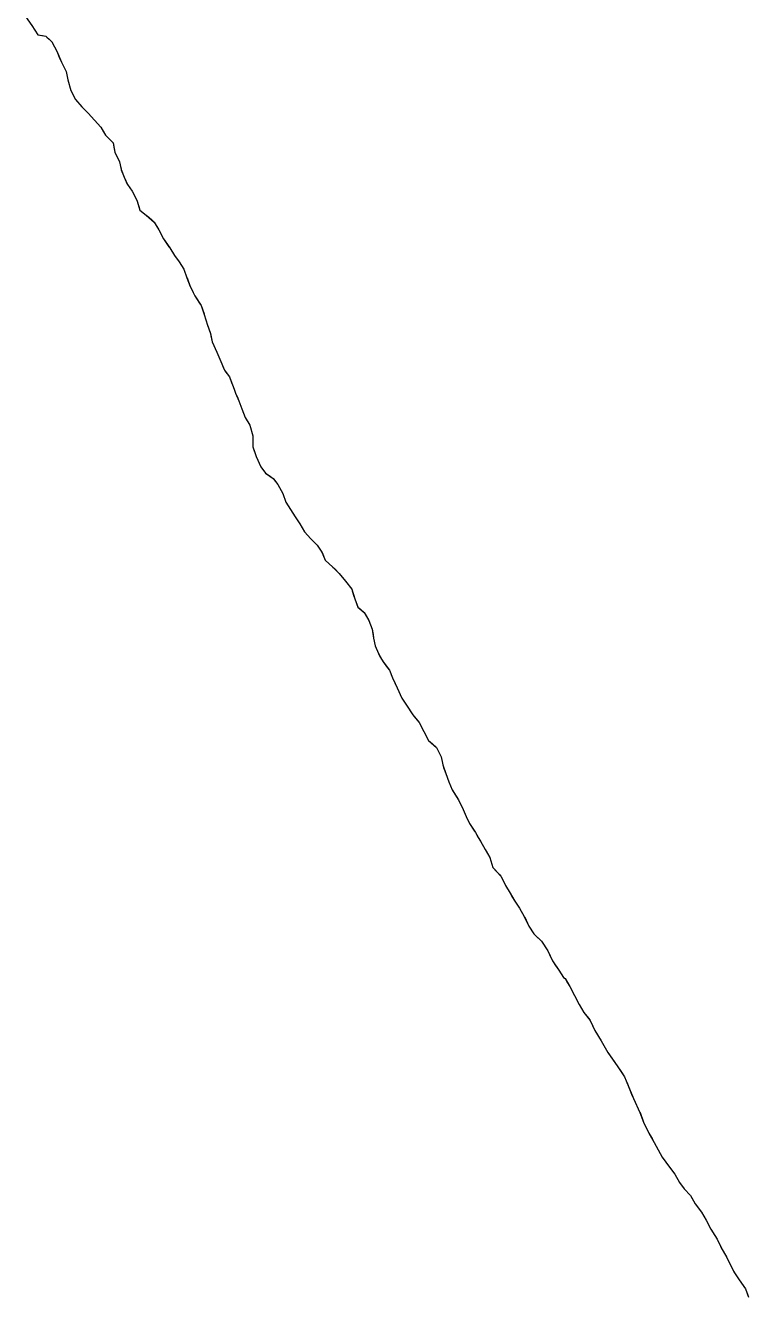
# Model space of a CAD drawing. Header units: inches. Extents: x 11258954 to 11313122, y 3645444 to 3695200.
# Drawn here: x 11297458 to 11297919, y 3674769 to 3675578 of the extents above; entities that cross this region are included whole.
import ezdxf

# ---------------------------------------------------------------- set-up
doc = ezdxf.new("R2010")
doc.units = ezdxf.units.IN
doc.header["$MEASUREMENT"] = 0
for name, color, linetype in [('SchoolBoardDistrict', 253, 'Continuous'), ('SchoolZone_Elementary', 251, 'Continuous'), ('SchoolZone_High', 63, 'Continuous'), ('SchoolZone_Middle', 154, 'Continuous')]:
    doc.layers.add(name, color=color, linetype=linetype)

msp = doc.modelspace()

# ---------------------------------------------------------------- linework, layer by layer
at = {"layer": 'SchoolBoardDistrict'}
msp.add_lwpolyline([(11297458, 3675584), (11297462, 3675578.25), (11297466, 3675572.5), (11297469.0095, 3675571.898), (11297471, 3675571.5), (11297471.669, 3675570.873), (11297473.053, 3675569.5755), (11297475, 3675567.75), (11297475, 3675567.5945), (11297475, 3675567.5), (11297478, 3675562), (11297479.6025, 3675558.2615), (11297481, 3675555), (11297484, 3675549), (11297484.6225, 3675545.7305), (11297485, 3675543.75), (11297487, 3675537), (11297490, 3675531.25), (11297494, 3675526.5), (11297496.3715, 3675524.1285), (11297498, 3675522.5), (11297502, 3675518), (11297506, 3675513.5), (11297507.819, 3675510.469), (11297509, 3675508.5), (11297510.939, 3675506.561), (11297514, 3675503.5), (11297514.444, 3675500.835), (11297515, 3675497.5), (11297516.383, 3675494.7335), (11297518, 3675491.5), (11297518.962, 3675486.688), (11297519, 3675486.5), (11297519.081, 3675486.308), (11297521, 3675481.75), (11297522.9655, 3675477.082), (11297523, 3675477), (11297523.0685, 3675476.903), (11297526, 3675472.75), (11297529, 3675467), (11297530.4725, 3675462.2145), (11297531, 3675460.5), (11297532.772, 3675459.1705), (11297535, 3675457.5), (11297536.6145, 3675456.047), (11297538.707, 3675454.1635), (11297540, 3675453), (11297541.364, 3675450.726), (11297543, 3675448), (11297546, 3675442.25), (11297549.5225, 3675437.186), (11297550, 3675436.5), (11297553, 3675431.75), (11297556, 3675427.75), (11297559, 3675423), (11297561, 3675417.5), (11297561.281, 3675416.728), (11297563, 3675412), (11297564.003, 3675409.9945), (11297564.9065, 3675408.1875), (11297566, 3675406), (11297568.9515, 3675401.389), (11297570, 3675399.75), (11297571.8505, 3675394.43), (11297572, 3675394), (11297574, 3675387.25), (11297574.43, 3675386.1205), (11297576, 3675382), (11297576.283, 3675380.516), (11297577, 3675376.75), (11297580, 3675370), (11297582, 3675365.5), (11297582.1785, 3675365.0845), (11297584.1685, 3675360.44), (11297585, 3675358.5), (11297585.79, 3675357.3805), (11297588, 3675354.25), (11297589.6935, 3675350.017), (11297590, 3675349.25), (11297591, 3675346.5), (11297592, 3675344), (11297593.3175, 3675340.706), (11297594, 3675339), (11297596, 3675334), (11297598, 3675328.5), (11297601, 3675323.5), (11297603, 3675316.75), (11297603, 3675312.334), (11297603, 3675309.75), (11297605, 3675303.5), (11297608, 3675297), (11297611, 3675293), (11297613.329, 3675291.3695), (11297616, 3675289.5), (11297616.295, 3675289.1315), (11297619, 3675285.75), (11297622, 3675280), (11297624, 3675274.5), (11297627, 3675269.75), (11297630, 3675265), (11297633, 3675260.5), (11297636, 3675255.5), (11297640, 3675251), (11297641.439, 3675249.561), (11297644, 3675247), (11297647, 3675242.5), (11297647.0855, 3675242.286), (11297649, 3675237.5), (11297654, 3675233), (11297654.9545, 3675232.0455), (11297658, 3675229), (11297662, 3675224), (11297666, 3675219), (11297666.3285, 3675217.973), (11297667.4165, 3675214.573), (11297668, 3675212.75), (11297669.8955, 3675207.774), (11297670, 3675207.5), (11297671.522, 3675206.1685), (11297674, 3675204), (11297675.294, 3675201.843), (11297676.712, 3675199.48), (11297677, 3675199), (11297679, 3675193.5), (11297679.609, 3675189.997), (11297679.612, 3675189.9825), (11297680, 3675187.75), (11297681, 3675182.75), (11297683, 3675178), (11297683.578, 3675176.94), (11297684.4085, 3675175.417), (11297686, 3675172.5), (11297688.862, 3675168.744), (11297690, 3675167.25), (11297692, 3675162.5), (11297692.4265, 3675161.576), (11297695, 3675156), (11297698, 3675149.5), (11297701, 3675145), (11297705, 3675138.75), (11297705.0915, 3675138.641), (11297705.6775, 3675137.945), (11297709, 3675134), (11297712, 3675128.25), (11297715, 3675122.5), (11297717.4495, 3675120.295), (11297720, 3675118), (11297723, 3675112), (11297723.7835, 3675108.083), (11297724, 3675107), (11297724.6195, 3675105.297), (11297726, 3675101.5), (11297727.149, 3675098.341), (11297728, 3675096), (11297730, 3675091), (11297733.8345, 3675084.7695), (11297734, 3675084.5), (11297736.384, 3675079.732), (11297737, 3675078.5), (11297739, 3675074), (11297741, 3675069.5), (11297744.3325, 3675064.7095), (11297745, 3675063.75), (11297746.6715, 3675060.6855), (11297748, 3675058.25), (11297751, 3675053), (11297753.132, 3675049.2695), (11297754, 3675047.75), (11297754.6365, 3675045.762), (11297756, 3675041.5), (11297760.327, 3675036.7405), (11297761, 3675036), (11297763.954, 3675030.092), (11297764, 3675030), (11297767, 3675025), (11297768.167, 3675023.055), (11297770, 3675020), (11297773, 3675015.5), (11297776, 3675010.25), (11297776.258, 3675009.713), (11297779, 3675004), (11297782, 3674999.25), (11297783.3585, 3674997.96), (11297787, 3674994.5), (11297791, 3674988.25), (11297792.069, 3674986.023), (11297794, 3674982), (11297795.996, 3674979.006), (11297798, 3674976), (11297799.0685, 3674974.3085), (11297801, 3674971.25), (11297801.4695, 3674971.015), (11297802, 3674970.75), (11297803.228, 3674968.601), (11297805, 3674965.5), (11297808, 3674959.75), (11297811, 3674954), (11297814, 3674949), (11297817.065, 3674945.1685), (11297818, 3674944), (11297818.4245, 3674943.0805), (11297821, 3674937.5), (11297825, 3674931), (11297829.1635, 3674923.583), (11297833.3745, 3674917.6635), (11297835.738, 3674914.34), (11297837.4895, 3674911.673), (11297839.9695, 3674907.8955), (11297841.0285, 3674905.3295), (11297841.3105, 3674904.638), (11297844.8645, 3674895.9375), (11297845.593, 3674894.1535), (11297849.765, 3674885.2305), (11297849.7785, 3674885.1925), (11297851.9465, 3674878.9935), (11297855.3285, 3674872.128), (11297857.4235, 3674868.58), (11297858.8465, 3674866.17), (11297862.7315, 3674859.0685), (11297864, 3674856.75), (11297866.313, 3674853.5695), (11297868, 3674851.25), (11297872, 3674846), (11297875, 3674840.5), (11297878, 3674836.5), (11297882, 3674832.25), (11297884.7235, 3674827.4835), (11297885, 3674827), (11297889, 3674821.75), (11297892, 3674816.5), (11297895, 3674810.75), (11297897.4885, 3674806.8615), (11297899, 3674804.5), (11297900.606, 3674800.8865), (11297901, 3674800), (11297901.5735, 3674799.032), (11297905, 3674793.25), (11297907, 3674788.75), (11297909.4465, 3674784.061), (11297910, 3674783), (11297912.1915, 3674779.713), (11297913, 3674778.5), (11297917, 3674772.75), (11297918.283, 3674769.382), (11297919, 3674767.5)], dxfattribs=at)
at = {"layer": 'SchoolZone_Elementary'}
msp.add_polyline3d([(11297458, 3675584, 0), (11297462, 3675578.25, 0), (11297466, 3675572.5, 0), (11297471, 3675571.5, 0), (11297475, 3675567.75, 0), (11297475, 3675567.5, 0), (11297478, 3675562, 0), (11297481, 3675555, 0), (11297484, 3675549, 0), (11297485, 3675543.75, 0), (11297487, 3675537, 0), (11297490, 3675531.25, 0), (11297494, 3675526.5, 0), (11297498, 3675522.5, 0), (11297502, 3675518, 0), (11297506, 3675513.5, 0), (11297509, 3675508.5, 0), (11297514, 3675503.5, 0), (11297515, 3675497.5, 0), (11297518, 3675491.5, 0), (11297519, 3675486.5, 0), (11297521, 3675481.75, 0), (11297523, 3675477, 0), (11297526, 3675472.75, 0), (11297529, 3675467, 0), (11297531, 3675460.5, 0), (11297535, 3675457.5, 0), (11297540, 3675453, 0), (11297543, 3675448, 0), (11297546, 3675442.25, 0), (11297550, 3675436.5, 0), (11297553, 3675431.75, 0), (11297556, 3675427.75, 0), (11297559, 3675423, 0), (11297561, 3675417.5, 0), (11297563, 3675412, 0), (11297566, 3675406, 0), (11297570, 3675399.75, 0), (11297572, 3675394, 0), (11297574, 3675387.25, 0), (11297576, 3675382, 0), (11297577, 3675376.75, 0), (11297580, 3675370, 0), (11297582, 3675365.5, 0), (11297585, 3675358.5, 0), (11297588, 3675354.25, 0), (11297590, 3675349.25, 0), (11297591, 3675346.5, 0), (11297592, 3675344, 0), (11297594, 3675339, 0), (11297596, 3675334, 0), (11297598, 3675328.5, 0), (11297601, 3675323.5, 0), (11297603, 3675316.75, 0), (11297603, 3675309.75, 0), (11297604, 3675306.625, 0), (11297605, 3675303.5, 0), (11297608, 3675297, 0), (11297611, 3675293, 0), (11297616, 3675289.5, 0), (11297619, 3675285.75, 0), (11297622, 3675280, 0), (11297624, 3675274.5, 0), (11297627, 3675269.75, 0), (11297630, 3675265, 0), (11297633, 3675260.5, 0), (11297636, 3675255.5, 0), (11297640, 3675251, 0), (11297644, 3675247, 0), (11297647, 3675242.5, 0), (11297649, 3675237.5, 0), (11297654, 3675233, 0), (11297658, 3675229, 0), (11297662, 3675224, 0), (11297666, 3675219, 0), (11297668, 3675212.75, 0), (11297670, 3675207.5, 0), (11297674, 3675204, 0), (11297677, 3675199, 0), (11297679, 3675193.5, 0), (11297680, 3675187.75, 0), (11297681, 3675182.75, 0), (11297683, 3675178, 0), (11297686, 3675172.5, 0), (11297690, 3675167.25, 0), (11297692, 3675162.5, 0), (11297695, 3675156, 0), (11297698, 3675149.5, 0), (11297701, 3675145, 0), (11297705, 3675138.75, 0), (11297709, 3675134, 0), (11297712, 3675128.25, 0), (11297715, 3675122.5, 0), (11297720, 3675118, 0), (11297723, 3675112, 0), (11297724, 3675107, 0), (11297726, 3675101.5, 0), (11297728, 3675096, 0), (11297730, 3675091, 0), (11297734, 3675084.5, 0), (11297737, 3675078.5, 0), (11297739, 3675074, 0), (11297741, 3675069.5, 0), (11297745, 3675063.75, 0), (11297748, 3675058.25, 0), (11297751, 3675053, 0), (11297754, 3675047.75, 0), (11297756, 3675041.5, 0), (11297761, 3675036, 0), (11297764, 3675030, 0), (11297767, 3675025, 0), (11297770, 3675020, 0), (11297773, 3675015.5, 0), (11297776, 3675010.25, 0), (11297779, 3675004, 0), (11297782, 3674999.25, 0), (11297787, 3674994.5, 0), (11297791, 3674988.25, 0), (11297794, 3674982, 0), (11297798, 3674976, 0), (11297801, 3674971.25, 0), (11297802, 3674970.75, 0), (11297805, 3674965.5, 0), (11297808, 3674959.75, 0), (11297811, 3674954, 0), (11297814, 3674949, 0), (11297818, 3674944, 0), (11297821, 3674937.5, 0), (11297825, 3674931, 0), (11297829.1635, 3674923.583, 0), (11297835.738, 3674914.34, 0), (11297839.9695, 3674907.8955, 0), (11297841.0285, 3674905.3295, 0), (11297845.593, 3674894.1535, 0), (11297849.765, 3674885.2305, 0), (11297851.9465, 3674878.9935, 0), (11297855.3285, 3674872.128, 0), (11297858.8465, 3674866.17, 0), (11297864, 3674856.75, 0), (11297868, 3674851.25, 0), (11297872, 3674846, 0), (11297875, 3674840.5, 0), (11297878, 3674836.5, 0), (11297882, 3674832.25, 0), (11297885, 3674827, 0), (11297889, 3674821.75, 0), (11297892, 3674816.5, 0), (11297895, 3674810.75, 0), (11297899, 3674804.5, 0), (11297901, 3674800, 0), (11297905, 3674793.25, 0), (11297907, 3674788.75, 0), (11297910, 3674783, 0), (11297913, 3674778.5, 0), (11297917, 3674772.75, 0), (11297919, 3674767.5, 0)], dxfattribs=at)
at = {"layer": 'SchoolZone_High'}
msp.add_polyline3d([(11297458, 3675584, 0), (11297462, 3675578.25, 0), (11297466, 3675572.5, 0), (11297471, 3675571.5, 0), (11297475, 3675567.75, 0), (11297475, 3675567.5, 0), (11297478, 3675562, 0), (11297481, 3675555, 0), (11297484, 3675549, 0), (11297485, 3675543.75, 0), (11297487, 3675537, 0), (11297490, 3675531.25, 0), (11297494, 3675526.5, 0), (11297498, 3675522.5, 0), (11297502, 3675518, 0), (11297506, 3675513.5, 0), (11297509, 3675508.5, 0), (11297514, 3675503.5, 0), (11297515, 3675497.5, 0), (11297518, 3675491.5, 0), (11297519, 3675486.5, 0), (11297521, 3675481.75, 0), (11297523, 3675477, 0), (11297526, 3675472.75, 0), (11297529, 3675467, 0), (11297531, 3675460.5, 0), (11297535, 3675457.5, 0), (11297540, 3675453, 0), (11297543, 3675448, 0), (11297546, 3675442.25, 0), (11297550, 3675436.5, 0), (11297553, 3675431.75, 0), (11297556, 3675427.75, 0), (11297559, 3675423, 0), (11297561, 3675417.5, 0), (11297563, 3675412, 0), (11297566, 3675406, 0), (11297570, 3675399.75, 0), (11297572, 3675394, 0), (11297574, 3675387.25, 0), (11297576, 3675382, 0), (11297577, 3675376.75, 0), (11297580, 3675370, 0), (11297582, 3675365.5, 0), (11297585, 3675358.5, 0), (11297588, 3675354.25, 0), (11297590, 3675349.25, 0), (11297591, 3675346.5, 0), (11297592, 3675344, 0), (11297594, 3675339, 0), (11297596, 3675334, 0), (11297598, 3675328.5, 0), (11297601, 3675323.5, 0), (11297603, 3675316.75, 0), (11297603, 3675309.75, 0), (11297604, 3675306.625, 0), (11297605, 3675303.5, 0), (11297608, 3675297, 0), (11297611, 3675293, 0), (11297616, 3675289.5, 0), (11297619, 3675285.75, 0), (11297622, 3675280, 0), (11297624, 3675274.5, 0), (11297627, 3675269.75, 0), (11297630, 3675265, 0), (11297633, 3675260.5, 0), (11297636, 3675255.5, 0), (11297640, 3675251, 0), (11297644, 3675247, 0), (11297647, 3675242.5, 0), (11297649, 3675237.5, 0), (11297654, 3675233, 0), (11297658, 3675229, 0), (11297662, 3675224, 0), (11297666, 3675219, 0), (11297668, 3675212.75, 0), (11297670, 3675207.5, 0), (11297674, 3675204, 0), (11297677, 3675199, 0), (11297679, 3675193.5, 0), (11297680, 3675187.75, 0), (11297681, 3675182.75, 0), (11297683, 3675178, 0), (11297686, 3675172.5, 0), (11297690, 3675167.25, 0), (11297692, 3675162.5, 0), (11297695, 3675156, 0), (11297698, 3675149.5, 0), (11297701, 3675145, 0), (11297705, 3675138.75, 0), (11297709, 3675134, 0), (11297712, 3675128.25, 0), (11297715, 3675122.5, 0), (11297720, 3675118, 0), (11297723, 3675112, 0), (11297724, 3675107, 0), (11297726, 3675101.5, 0), (11297728, 3675096, 0), (11297730, 3675091, 0), (11297734, 3675084.5, 0), (11297737, 3675078.5, 0), (11297739, 3675074, 0), (11297741, 3675069.5, 0), (11297745, 3675063.75, 0), (11297748, 3675058.25, 0), (11297751, 3675053, 0), (11297754, 3675047.75, 0), (11297756, 3675041.5, 0), (11297761, 3675036, 0), (11297764, 3675030, 0), (11297767, 3675025, 0), (11297770, 3675020, 0), (11297773, 3675015.5, 0), (11297776, 3675010.25, 0), (11297779, 3675004, 0), (11297782, 3674999.25, 0), (11297787, 3674994.5, 0), (11297791, 3674988.25, 0), (11297794, 3674982, 0), (11297798, 3674976, 0), (11297801, 3674971.25, 0), (11297802, 3674970.75, 0), (11297805, 3674965.5, 0), (11297808, 3674959.75, 0), (11297811, 3674954, 0), (11297814, 3674949, 0), (11297818, 3674944, 0), (11297821, 3674937.5, 0), (11297825, 3674931, 0), (11297829.1635, 3674923.583, 0), (11297835.738, 3674914.34, 0), (11297839.9695, 3674907.8955, 0), (11297841.0285, 3674905.3295, 0), (11297845.593, 3674894.1535, 0), (11297849.765, 3674885.2305, 0), (11297851.9465, 3674878.9935, 0), (11297855.3285, 3674872.128, 0), (11297858.8465, 3674866.17, 0), (11297864, 3674856.75, 0), (11297868, 3674851.25, 0), (11297872, 3674846, 0), (11297875, 3674840.5, 0), (11297878, 3674836.5, 0), (11297882, 3674832.25, 0), (11297885, 3674827, 0), (11297889, 3674821.75, 0), (11297892, 3674816.5, 0), (11297895, 3674810.75, 0), (11297899, 3674804.5, 0), (11297901, 3674800, 0), (11297905, 3674793.25, 0), (11297907, 3674788.75, 0), (11297910, 3674783, 0), (11297913, 3674778.5, 0), (11297917, 3674772.75, 0), (11297919, 3674767.5, 0)], dxfattribs=at)
at = {"layer": 'SchoolZone_Middle'}
msp.add_polyline3d([(11297458, 3675584, 0), (11297462, 3675578.25, 0), (11297466, 3675572.5, 0), (11297471, 3675571.5, 0), (11297475, 3675567.75, 0), (11297475, 3675567.5, 0), (11297478, 3675562, 0), (11297481, 3675555, 0), (11297484, 3675549, 0), (11297485, 3675543.75, 0), (11297487, 3675537, 0), (11297490, 3675531.25, 0), (11297494, 3675526.5, 0), (11297498, 3675522.5, 0), (11297502, 3675518, 0), (11297506, 3675513.5, 0), (11297509, 3675508.5, 0), (11297514, 3675503.5, 0), (11297515, 3675497.5, 0), (11297518, 3675491.5, 0), (11297519, 3675486.5, 0), (11297521, 3675481.75, 0), (11297523, 3675477, 0), (11297526, 3675472.75, 0), (11297529, 3675467, 0), (11297531, 3675460.5, 0), (11297535, 3675457.5, 0), (11297540, 3675453, 0), (11297543, 3675448, 0), (11297546, 3675442.25, 0), (11297550, 3675436.5, 0), (11297553, 3675431.75, 0), (11297556, 3675427.75, 0), (11297559, 3675423, 0), (11297561, 3675417.5, 0), (11297563, 3675412, 0), (11297566, 3675406, 0), (11297570, 3675399.75, 0), (11297572, 3675394, 0), (11297574, 3675387.25, 0), (11297576, 3675382, 0), (11297577, 3675376.75, 0), (11297580, 3675370, 0), (11297582, 3675365.5, 0), (11297585, 3675358.5, 0), (11297588, 3675354.25, 0), (11297590, 3675349.25, 0), (11297591, 3675346.5, 0), (11297592, 3675344, 0), (11297594, 3675339, 0), (11297596, 3675334, 0), (11297598, 3675328.5, 0), (11297601, 3675323.5, 0), (11297603, 3675316.75, 0), (11297603, 3675309.75, 0), (11297604, 3675306.625, 0), (11297605, 3675303.5, 0), (11297608, 3675297, 0), (11297611, 3675293, 0), (11297616, 3675289.5, 0), (11297619, 3675285.75, 0), (11297622, 3675280, 0), (11297624, 3675274.5, 0), (11297627, 3675269.75, 0), (11297630, 3675265, 0), (11297633, 3675260.5, 0), (11297636, 3675255.5, 0), (11297640, 3675251, 0), (11297644, 3675247, 0), (11297647, 3675242.5, 0), (11297649, 3675237.5, 0), (11297654, 3675233, 0), (11297658, 3675229, 0), (11297662, 3675224, 0), (11297666, 3675219, 0), (11297668, 3675212.75, 0), (11297670, 3675207.5, 0), (11297674, 3675204, 0), (11297677, 3675199, 0), (11297679, 3675193.5, 0), (11297680, 3675187.75, 0), (11297681, 3675182.75, 0), (11297683, 3675178, 0), (11297686, 3675172.5, 0), (11297690, 3675167.25, 0), (11297692, 3675162.5, 0), (11297695, 3675156, 0), (11297698, 3675149.5, 0), (11297701, 3675145, 0), (11297705, 3675138.75, 0), (11297709, 3675134, 0), (11297712, 3675128.25, 0), (11297715, 3675122.5, 0), (11297720, 3675118, 0), (11297723, 3675112, 0), (11297724, 3675107, 0), (11297726, 3675101.5, 0), (11297728, 3675096, 0), (11297730, 3675091, 0), (11297734, 3675084.5, 0), (11297737, 3675078.5, 0), (11297739, 3675074, 0), (11297741, 3675069.5, 0), (11297745, 3675063.75, 0), (11297748, 3675058.25, 0), (11297751, 3675053, 0), (11297754, 3675047.75, 0), (11297756, 3675041.5, 0), (11297761, 3675036, 0), (11297764, 3675030, 0), (11297767, 3675025, 0), (11297770, 3675020, 0), (11297773, 3675015.5, 0), (11297776, 3675010.25, 0), (11297779, 3675004, 0), (11297782, 3674999.25, 0), (11297787, 3674994.5, 0), (11297791, 3674988.25, 0), (11297794, 3674982, 0), (11297798, 3674976, 0), (11297801, 3674971.25, 0), (11297802, 3674970.75, 0), (11297805, 3674965.5, 0), (11297808, 3674959.75, 0), (11297811, 3674954, 0), (11297814, 3674949, 0), (11297818, 3674944, 0), (11297821, 3674937.5, 0), (11297825, 3674931, 0), (11297829.1635, 3674923.583, 0), (11297835.738, 3674914.34, 0), (11297839.9695, 3674907.8955, 0), (11297841.0285, 3674905.3295, 0), (11297845.593, 3674894.1535, 0), (11297849.765, 3674885.2305, 0), (11297851.9465, 3674878.9935, 0), (11297855.3285, 3674872.128, 0), (11297858.8465, 3674866.17, 0), (11297864, 3674856.75, 0), (11297868, 3674851.25, 0), (11297872, 3674846, 0), (11297875, 3674840.5, 0), (11297878, 3674836.5, 0), (11297882, 3674832.25, 0), (11297885, 3674827, 0), (11297889, 3674821.75, 0), (11297892, 3674816.5, 0), (11297895, 3674810.75, 0), (11297899, 3674804.5, 0), (11297901, 3674800, 0), (11297905, 3674793.25, 0), (11297907, 3674788.75, 0), (11297910, 3674783, 0), (11297913, 3674778.5, 0), (11297917, 3674772.75, 0), (11297919, 3674767.5, 0)], dxfattribs=at)

doc.saveas('drawing.dxf')
